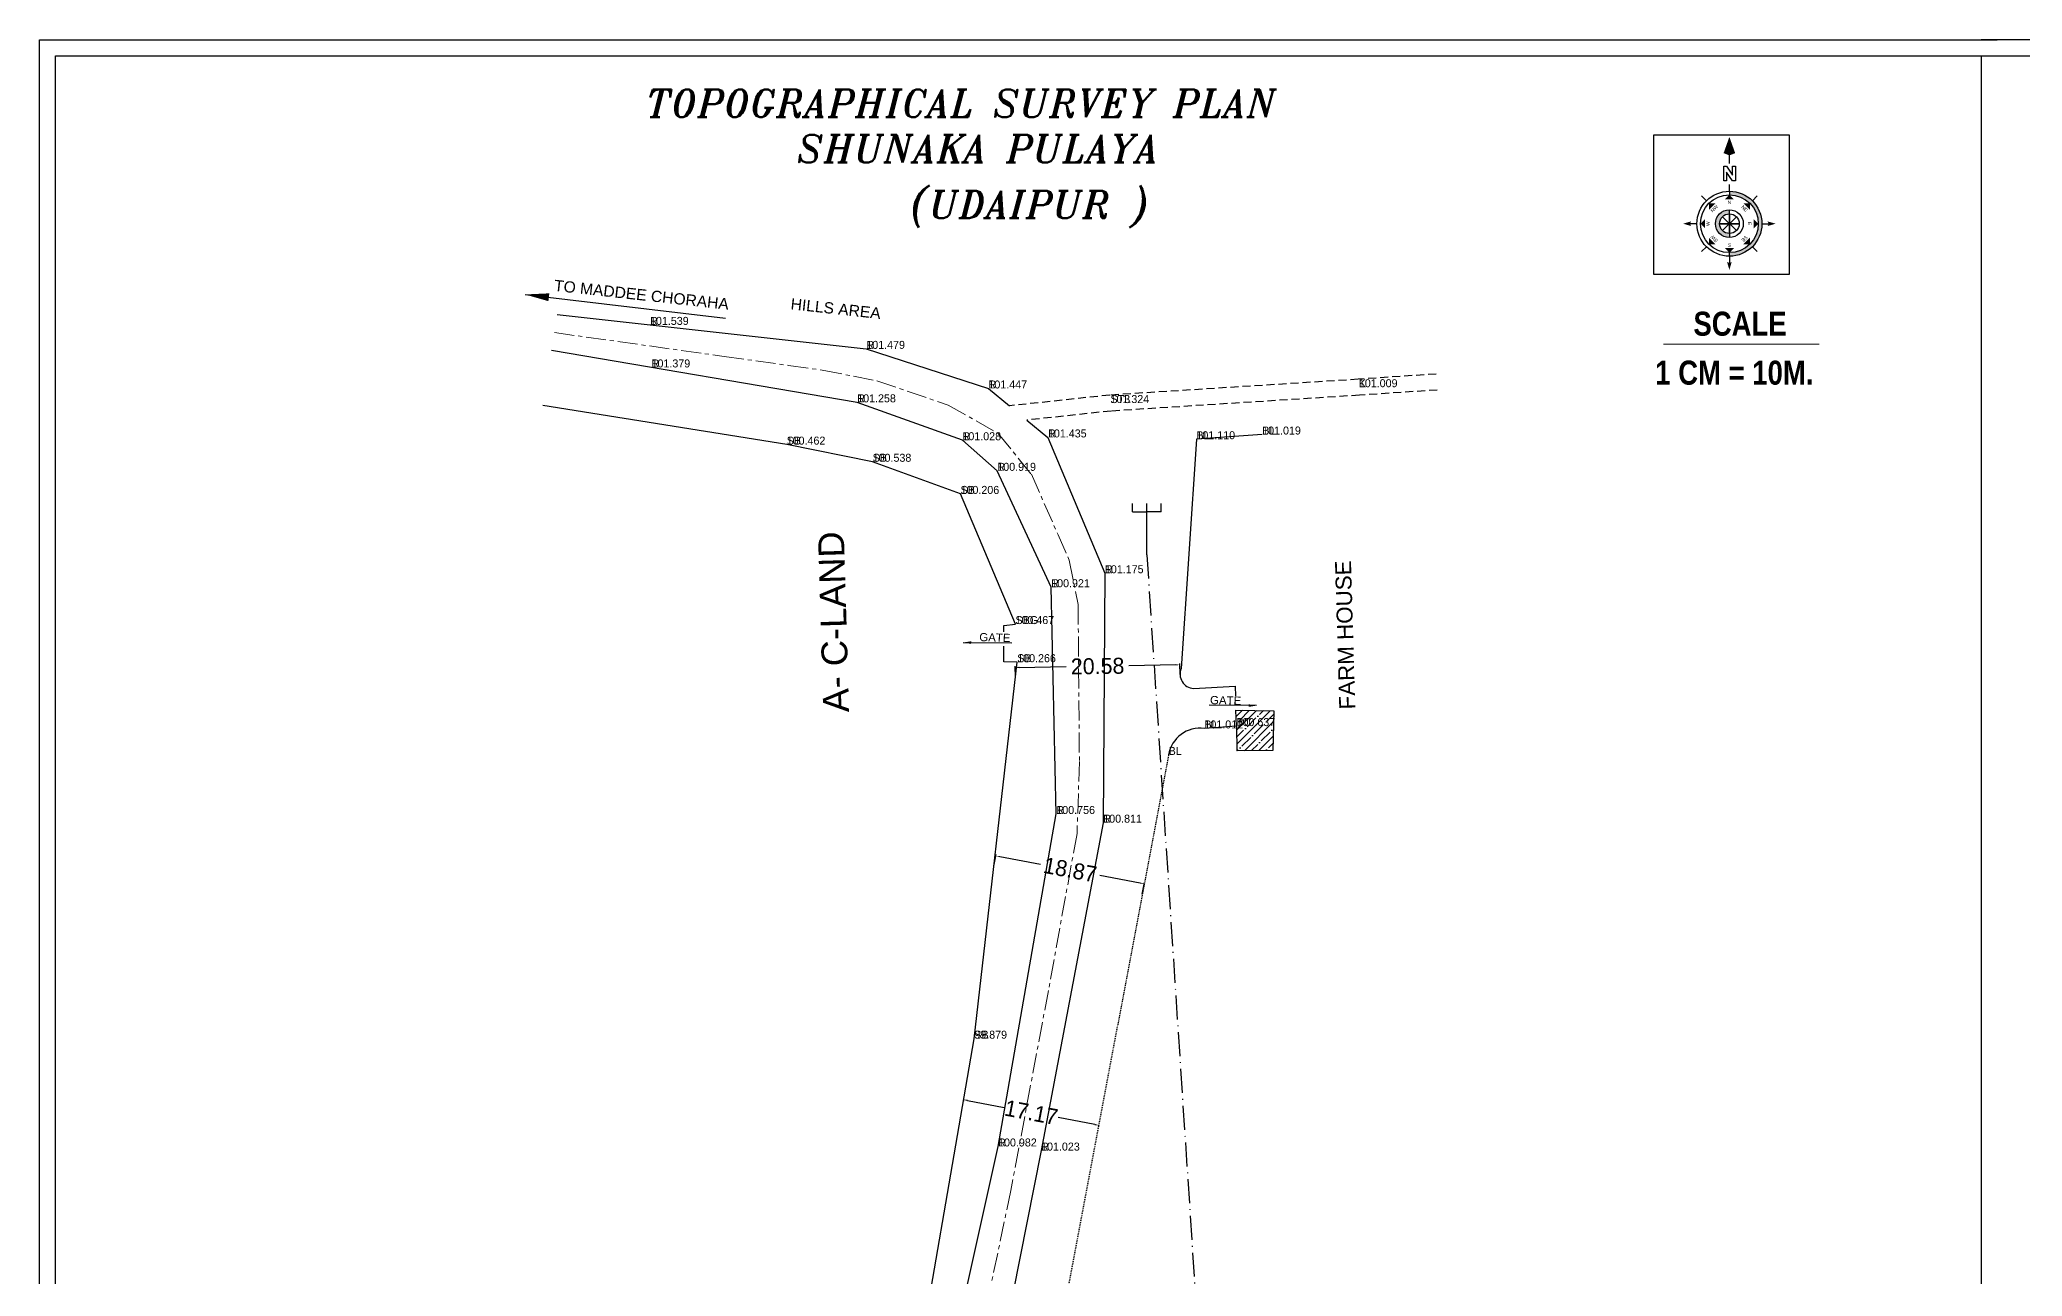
# Model space of a CAD drawing. Extents: x 9889 to 10585, y 9873 to 10224.
# Drawn here: x 9888.7 to 10136.5, y 10069 to 10223.6 of the extents above; entities that cross this region are included whole.
import ezdxf
from ezdxf.enums import TextEntityAlignment as Align

# ---------------------------------------------------------------- set-up
doc = ezdxf.new("R2010")
doc.units = 0
doc.header["$MEASUREMENT"] = 0
doc.header["$PDMODE"] = 35
doc.header["$PDSIZE"] = 0.5
for name, pattern in [('ACAD_ISO10W100', [18, 12, -3, 0, -3]), ('CENTERX2', [4, 2.5, -0.5, 0.5, -0.5]), ('DASHDOT', [1, 0.5, -0.25, 0, -0.25]), ('DASHED', [0.75, 0.5, -0.25]), ('HIDDEN2', [0.1875, 0.125, -0.0625])]:
    doc.linetypes.add(name, pattern=pattern)
for name, color, linetype in [('2', 1, 'Continuous'), ('4', 3, 'Continuous'), ('dimension', 7, 'Continuous'), ('EL', 5, 'ACAD_ISO10W100'), ('FRAME', 7, 'Continuous'), ('TABLE', 7, 'Continuous'), ('TEXT', 7, 'Continuous')]:
    doc.layers.add(name, color=color, linetype=linetype)
for name, color, linetype, lineweight in [('BL', 6, 'Continuous', 30), ('BT ROAD', 251, 'Continuous', 30), ('CENTER', 7, 'CENTERX2', 40), ('E-LINE', 66, 'DASHDOT', 25), ('EP', 5, 'ACAD_ISO10W100', 30), ('K R', 42, 'DASHED', 30), ('SB', 62, 'HIDDEN2', 30)]:
    doc.layers.add(name, color=color, linetype=linetype, lineweight=lineweight)
doc.layers.add('HATCH', color=7, linetype='Continuous', true_color=0xdb70ff)
doc.styles.add('A', font='ARIAL.TTF')
doc.styles.add('ROMANS', font='ARIAL.TTF', dxfattribs={"height": 50})
doc.styles.add('style2', font='techb___.ttf', dxfattribs={"height": 1})
doc.styles.add('style28', font='italict.shx', dxfattribs={"height": 5})
doc.dimstyles.get("Standard").update_dxf_attribs({"dimtxt": 2, "dimasz": 0.5, "dimexe": 0.18, "dimexo": 0.0625, "dimgap": 0.09, "dimtad": 0, "dimzin": 0, "dimdsep": 46, "dimtxsty": 'Standard', "dimcen": 0.09, "dimclrd": 155, "dimclre": 155, "dimadec": 0, "dimazin": 0, "dimtfac": 1, "dimtofl": 0, "dimtmove": 0, "dimatfit": 3, "dimfxl": 0, "dimtolj": 1, "dimtzin": 0, "dimarcsym": 0})

# ---------------------------------------------------------------- blocks, each defined once
blk = doc.blocks.new('EP')
at = {"layer": 'EP', "linetype": 'Continuous'}
for p, q in [((-1.43, 4.24), (-1.43, 5.08)), ((-1.43, 4.24), (0, 4.24)), ((0, 4.24), (0, 5.08)), ((0, 0), (0, 4.24)), ((1.43, 4.24), (0, 4.24)), ((1.43, 4.24), (1.43, 5.08))]:
    blk.add_line(p, q, dxfattribs=at)
blk = doc.blocks.new('*D13')
at = {"layer": 'Defpoints', "color": 0}
for p in [(10004.17, 10091.1), (10021.04, 10087.91), (10021.04, 10087.91)]:
    blk.add_point(p, dxfattribs=at)
at = {"layer": 'dimension', "color": 155, "lineweight": -2}
for p, q in [((10004.16, 10091.04), (10004.14, 10090.92)), ((10004.66, 10091.01), (10009.24, 10090.14)), ((10020.55, 10088), (10015.97, 10088.87)), ((10021.03, 10087.85), (10021.01, 10087.74))]:
    blk.add_line(p, q, dxfattribs=at)
at = {"layer": 'dimension', "color": 155}
for points in [[(10004.68, 10091.09), (10004.65, 10090.92), (10004.17, 10091.1)], [(10020.56, 10088.09), (10020.53, 10087.92), (10021.04, 10087.91)]]:
    blk.add_solid(points, dxfattribs=at)
at = {"layer": 'dimension', "color": 0, "insert": (10012.61, 10089.51), "char_height": 2, "attachment_point": 5, "rotation": 349.3038}
blk.add_mtext('\\A1;17.17', dxfattribs=at)
blk = doc.blocks.new('*D14')
at = {"layer": 'Defpoints', "color": 0}
for p in [(10007.94, 10120.21), (10026.74, 10118.07), (10026.48, 10116.71)]:
    blk.add_point(p, dxfattribs=at)
at = {"layer": 'dimension', "color": 155, "lineweight": -2}
for p, q in [((10007.95, 10120.27), (10008.23, 10121.75)), ((10008.69, 10121.48), (10013.78, 10120.52)), ((10026.24, 10118.16), (10021.16, 10119.12)), ((10026.49, 10116.77), (10026.77, 10118.25))]:
    blk.add_line(p, q, dxfattribs=at)
at = {"layer": 'dimension', "color": 155}
for points in [[(10008.71, 10121.56), (10008.67, 10121.4), (10008.2, 10121.57)], [(10026.26, 10118.24), (10026.23, 10118.08), (10026.74, 10118.07)]]:
    blk.add_solid(points, dxfattribs=at)
at = {"layer": 'dimension', "color": 0, "insert": (10017.47, 10119.82), "char_height": 2, "attachment_point": 5, "rotation": 349.3038}
blk.add_mtext('\\A1;18.87', dxfattribs=at)
blk = doc.blocks.new('*D15')
at = {"layer": 'Defpoints', "color": 0}
for p in [(10010.61, 10145.1), (10010.63, 10143.83), (10031.21, 10144.17)]:
    blk.add_point(p, dxfattribs=at)
at = {"layer": 'dimension', "color": 155, "lineweight": -2}
for p, q in [((10010.63, 10143.9), (10010.61, 10145.28)), ((10011.11, 10145.11), (10016.98, 10145.21)), ((10030.69, 10145.43), (10024.82, 10145.33)), ((10031.21, 10144.23), (10031.19, 10145.62))]:
    blk.add_line(p, q, dxfattribs=at)
at = {"layer": 'dimension', "color": 155}
for points in [[(10011.11, 10145.2), (10011.12, 10145.03), (10010.61, 10145.1)], [(10030.69, 10145.51), (10030.69, 10145.35), (10031.19, 10145.44)]]:
    blk.add_solid(points, dxfattribs=at)
at = {"layer": 'dimension', "color": 0, "insert": (10020.9, 10145.27), "char_height": 2, "attachment_point": 5, "rotation": 0.9283}
blk.add_mtext('\\A1;20.58', dxfattribs=at)

msp = doc.modelspace()

# ---------------------------------------------------------------- hatches: boundary and pattern name
at = {"layer": 'HATCH'}
h = msp.add_hatch(color=0, dxfattribs=at)
h.paths.add_polyline_path([(10103.478, 10200.576, -0.4158799), (10099.862, 10196.94), (10099.862, 10196.496, 0.4158799), (10103.922, 10200.579, 0.4125492), (10099.862, 10204.616), (10099.862, 10204.172, -0.4125492)])
h.paths.add_polyline_path([(10099.862, 10201.783), (10099.862, 10202.291, 0.4158799), (10098.127, 10200.546, 0.4125492), (10099.862, 10198.82), (10099.862, 10199.328, -0.4125492), (10098.635, 10200.549, -0.4158799)], flags=17)
h = msp.add_hatch(dxfattribs=at)
h.set_pattern_fill('ANSI35', color=256, scale=5, style=0)
h.paths.add_polyline_path([(10042.806, 10134.737), (10042.932, 10139.703), (10038.189, 10139.783), (10038.264, 10137.784), (10038.288, 10134.701)])

# ---------------------------------------------------------------- linework, layer by layer
at = {"layer": 'BL', "linetype": 'Continuous'}
for points in [[(10033.252, 10173.629), (10031.348, 10144.985)], [(10041.47, 10174.216), (10033.252, 10173.629)], [(10032.871, 10142.485), (10038.078, 10142.781), (10038.124, 10141.535)], [(10038.078, 10142.781), (10038.124, 10141.535)], [(10038.264, 10137.784), (10038.264, 10137.784), (10034.252, 10137.492)], [(10038.264, 10137.784), (10038.189, 10139.783)], [(10038.189, 10139.783), (10042.932, 10139.703), (10042.806, 10134.737), (10038.288, 10134.701)], [(10038.264, 10137.784), (10038.288, 10134.701)]]:
    msp.add_lwpolyline(points, dxfattribs=at)
for centre, radius, start, end in [((10033.007, 10144.282), 1.802, 157.03022, 265.67003), ((10033.715, 10133.541), 3.987, 82.25695, 170.79525)]:
    msp.add_arc(centre, radius, start, end, dxfattribs=at)
at = {"layer": 'BT ROAD', "linetype": 'Continuous'}
for points in [[(9953.372, 10189.196), (9991.993, 10184.916), (10007.256, 10179.967), (10009.893, 10177.799)], [(10040.485, 9957.954), (10020.265, 9971.698), (10004.439, 9983.532), (10001.882, 9987.884), (10000.746, 9995.169), (9999.168, 10027.2), (10000.737, 10050.385), (10008.461, 10085.258), (10015.742, 10126.802), (10015.098, 10155.136), (10008.365, 10169.68), (10004.004, 10173.501), (9990.855, 10178.237), (9952.655, 10184.718)], [(10012.059, 10176.02), (10014.696, 10173.852), (10021.814, 10156.885), (10021.61, 10125.717), (10013.839, 10084.745), (10006.764, 10049.007), (10005.807, 10029.138), (10007.449, 10020.1), (10009.849, 9991.026), (10021.941, 9979.513), (10043.622, 9965.443), (10061.129, 9958.14), (10080.311, 9952.397), (10123.754, 9941.75)]]:
    msp.add_lwpolyline(points, dxfattribs=at)
at = {"layer": 'CENTER', "lineweight": 5}
msp.add_lwpolyline([(9953.013, 10186.954), (9974.219, 10183.982), (9982.254, 10182.856), (9986.482, 10182.263), (9993.314, 10180.938), (10002.226, 10177.889), (10008.455, 10174.353), (10012.62, 10169.264), (10015.97, 10161.67), (10017.355, 10158.528), (10018.467, 10152.976), (10018.626, 10133.346), (10018.327, 10124.349), (10014.748, 10104.729), (10010.058, 10079.778), (10004.279, 10052.223)], dxfattribs=at)
at = {"layer": 'EL', "lineweight": 30, "ltscale": 0.25}
msp.add_lwpolyline([(10027.049, 10159.202), (10034.575, 10044.622), (10046.646, 9971.892), (10036.356, 9940.851), (10037.336, 9903.284)], dxfattribs=at)
at = {"layer": 'HATCH', "color": 0, "linetype": 'ByBlock'}
for p, q in [((10099.15, 10207.732, 63.622), (10099.514, 10207.732, 63.622)), ((10099.15, 10205.909, 63.622), (10099.15, 10207.732, 63.622)), ((10099.514, 10207.732, 63.622), (10100.243, 10206.638, 63.622)), ((10100.243, 10205.909, 63.622), (10099.514, 10207.003, 63.622)), ((10099.514, 10207.003, 63.622), (10099.514, 10205.909, 63.622)), ((10100.243, 10206.638, 63.622), (10100.243, 10207.732, 63.622)), ((10100.243, 10207.732, 63.622), (10100.608, 10207.732, 63.622)), ((10100.608, 10207.732, 63.622), (10100.608, 10205.909, 63.622)), ((10099.514, 10205.909, 63.622), (10099.15, 10205.909, 63.622)), ((10100.608, 10205.909, 63.622), (10100.243, 10205.909, 63.622))]:
    msp.add_line(p, q, dxfattribs=at)
at = {"layer": 'HATCH', "color": 0}
for p, q in [((10099.862, 10208.077, 63.622), (10099.862, 10209.089, 63.622)), ((10099.862, 10204.616, 63.622), (10099.862, 10205.473, 63.622)), ((10099.862, 10204.616, 63.622), (10099.862, 10204.172, 63.622)), ((10096.991, 10203.427, 63.622), (10096.385, 10204.033, 63.622)), ((10099.862, 10201.783, 63.622), (10099.862, 10202.291, 63.622)), ((10102.733, 10203.427, 63.622), (10103.34, 10204.033, 63.622)), ((10095.802, 10200.556, 63.622), (10094.945, 10200.556, 63.622)), ((10101.09, 10200.556, 63.622), (10098.635, 10200.556, 63.622)), ((10098.635, 10200.556, 63.622), (10101.09, 10200.556, 63.622)), ((10100.73, 10201.423, 63.622), (10098.995, 10199.688, 63.622)), ((10098.995, 10199.688, 63.622), (10100.73, 10201.423, 63.622)), ((10098.995, 10201.423, 63.622), (10100.73, 10199.688, 63.622)), ((10100.73, 10199.688, 63.622), (10098.995, 10201.423, 63.622)), ((10099.862, 10201.783, 63.622), (10099.862, 10199.328, 63.622)), ((10099.862, 10199.328, 63.622), (10099.862, 10201.783, 63.622)), ((10103.922, 10200.556, 63.622), (10104.78, 10200.556, 63.622)), ((10096.991, 10197.685, 63.622), (10096.385, 10197.078, 63.622)), ((10099.862, 10199.328, 63.622), (10099.862, 10198.82, 63.622)), ((10099.862, 10196.496, 63.622), (10099.862, 10196.94, 63.622)), ((10102.733, 10197.685, 63.622), (10103.34, 10197.078, 63.622)), ((10099.862, 10196.496, 63.622), (10099.862, 10195.638, 63.622))]:
    msp.add_line(p, q, dxfattribs=at)
at = {"layer": 'HATCH', "color": 7}
msp.add_lwpolyline([(10090.431, 10211.644), (10107.339, 10211.644), (10107.339, 10194.19), (10090.431, 10194.19)], close=True, dxfattribs=at)
at = {"layer": 'HATCH', "color": 0}
for radius in [4.06, 3.616, 1.736, 1.227]:
    msp.add_circle((10099.862, 10200.556, 63.622), radius, dxfattribs=at)
for points in [[(10099.862, 10211.403, 63.622), (10099.139, 10209.378, 63.622), (10099.862, 10209.089, 63.622)], [(10099.862, 10209.089, 63.622), (10100.586, 10209.378, 63.622), (10099.862, 10211.403, 63.622)], [(10097.306, 10203.112, 63.622), (10098.124, 10203.112, 63.622), (10097.306, 10202.294, 63.622)], [(10099.862, 10204.172, 63.622), (10100.441, 10203.593, 63.622), (10099.284, 10203.593, 63.622)], [(10102.419, 10203.112, 63.622), (10102.419, 10202.294, 63.622), (10101.601, 10203.112, 63.622)], [(10094.077, 10200.556, 63.622), (10095.089, 10200.845, 63.622), (10094.945, 10200.556, 63.622)], [(10095.089, 10200.266, 63.622), (10094.945, 10200.556, 63.622), (10094.077, 10200.556, 63.622)], [(10096.246, 10200.556, 63.622), (10096.825, 10201.134, 63.622), (10096.825, 10199.977, 63.622)], [(10103.478, 10200.556, 63.622), (10102.9, 10199.977, 63.622), (10102.9, 10201.134, 63.622)], [(10104.635, 10200.845, 63.622), (10104.78, 10200.556, 63.622), (10105.648, 10200.556, 63.622)], [(10105.648, 10200.556, 63.622), (10104.635, 10200.266, 63.622), (10104.78, 10200.556, 63.622)], [(10097.306, 10197.999, 63.622), (10097.306, 10198.817, 63.622), (10098.124, 10197.999, 63.622)], [(10099.862, 10196.94, 63.622), (10099.284, 10197.518, 63.622), (10100.441, 10197.518, 63.622)], [(10102.419, 10197.999, 63.622), (10101.601, 10197.999, 63.622), (10102.419, 10198.817, 63.622)], [(10099.862, 10194.77, 63.622), (10099.573, 10195.783, 63.622), (10099.862, 10195.638, 63.622)], [(10100.152, 10195.783, 63.622), (10099.862, 10195.638, 63.622), (10099.862, 10194.77, 63.622)]]:
    msp.add_solid(points, dxfattribs=at)
at = {"layer": 'K R', "ltscale": 2}
for points in [[(10063.199, 10181.772), (10053.486, 10181.121), (10022.428, 10179.142), (10009.893, 10177.799)], [(10063.332, 10179.776), (10053.616, 10179.125), (10022.598, 10177.148), (10012.059, 10176.02)]]:
    msp.add_lwpolyline(points, dxfattribs=at)
at = {"layer": 'SB', "linetype": 'Continuous'}
for points in [[(10009.172, 10149.579), (10009.172, 10150.347), (10010.638, 10150.532), (10003.771, 10166.793), (9992.785, 10170.812), (9982.043, 10172.954), (9951.553, 10177.836)], [(9925.942, 10052.494), (9936.388, 10047.753), (9953.481, 10041.57), (9972.833, 10033.765), (9983.636, 10029.073), (9991.224, 10025.655), (9993.129, 10025.823), (9996.329, 10035.188), (9996.583, 10040.241), (9997.166, 10050.66), (10005.492, 10098.725), (10010.855, 10145.768), (10009.172, 10145.826), (10009.172, 10147.769)]]:
    msp.add_lwpolyline(points, dxfattribs=at)
at = {"layer": 'SB'}
msp.add_lwpolyline([(10029.779, 10134.179), (10013.217, 10046.495), (10012.501, 10037.432), (10012.41, 10030.605)], dxfattribs=at)
at = {"layer": 'TABLE', "color": 7, "lineweight": 5}
msp.add_line((10091.647, 10185.501), (10111.097, 10185.501), dxfattribs=at)
at = {"layer": 'TEXT'}
for points in [[(10133.309, 9872.902), (9888.678, 9872.902), (9888.678, 10223.551), (10133.309, 10223.551)], [(10119.877, 9872.902), (10585.281, 9872.902), (10585.281, 10223.551), (10131.309, 10223.551)], [(10131.309, 10221.551), (10583.281, 10221.551), (10583.281, 9874.902)]]:
    msp.add_lwpolyline(points, dxfattribs=at)
msp.add_lwpolyline([(9890.678, 10221.551), (10131.309, 10221.551), (10131.309, 9874.902), (9890.678, 9874.902)], close=True, dxfattribs=at)

# ---------------------------------------------------------------- block references
at = {"layer": 'E-LINE', "xscale": 1.258745593556341, "yscale": 1.258745593556341, "zscale": 1.258745593555977}
msp.add_blockref('EP', (10027.049, 10159.202), dxfattribs=at)

# ---------------------------------------------------------------- texts
at = {"layer": '2'}
for s, p in [('R', (9964.958, 10187.912)), ('R', (9991.993, 10184.916)), ('R', (9965.152, 10182.598)), ('R', (10007.256, 10179.967)), ('K', (10053.551, 10180.123)), ('R', (9990.855, 10178.237)), ('ST3', (10022.513, 10178.145)), ('R', (10014.696, 10173.852)), ('BL', (10033.252, 10173.629)), ('BL', (10041.47, 10174.216)), ('SB', (9982.043, 10172.954)), ('R', (10004.004, 10173.501)), ('SB', (9992.785, 10170.812)), ('R', (10008.365, 10169.68)), ('SB', (10003.771, 10166.793)), ('R', (10021.814, 10156.885)), ('R', (10015.098, 10155.136)), ('SBG', (10010.638, 10150.532)), ('SB', (10010.855, 10145.768)), ('BL', (10034.252, 10137.492)), ('BC', (10038.264, 10137.784)), ('BL', (10029.779, 10134.179)), ('R', (10015.742, 10126.802)), ('R', (10021.61, 10125.717)), ('SB', (10005.492, 10098.725)), ('R', (10008.461, 10085.258)), ('R', (10013.839, 10084.745))]:
    msp.add_text(s, height=1, dxfattribs=at).set_placement(p)
at = {"layer": '4'}
for s, p in [('101.539', (9964.958, 10187.912)), ('101.479', (9991.993, 10184.916)), ('101.379', (9965.152, 10182.598)), ('101.447', (10007.256, 10179.967)), ('101.009', (10053.551, 10180.123)), ('101.258', (9990.855, 10178.237)), ('101.324', (10022.513, 10178.145)), ('101.435', (10014.696, 10173.852)), ('101.110', (10033.252, 10173.629)), ('101.019', (10041.47, 10174.216)), ('100.462', (9982.043, 10172.954)), ('101.028', (10004.004, 10173.501)), ('100.538', (9992.785, 10170.812)), ('100.919', (10008.365, 10169.68)), ('100.206', (10003.771, 10166.793)), ('101.175', (10021.814, 10156.885)), ('100.921', (10015.098, 10155.136)), ('100.467', (10010.638, 10150.532)), ('100.266', (10010.855, 10145.768)), ('101.012', (10034.252, 10137.492)), ('100.637', (10038.264, 10137.784)), ('100.756', (10015.742, 10126.802)), ('100.811', (10021.61, 10125.717)), ('99.879', (10005.492, 10098.725)), ('100.982', (10008.461, 10085.258)), ('101.023', (10013.839, 10084.745))]:
    msp.add_text(s, height=1, dxfattribs=at).set_placement(p)
at = {"layer": 'FRAME', "style": 'A'}
for s, height, rotation, p in [('TO MADDEE CHORAHA', 1.4, 353.80902, (9952.914, 10192.168)), ('HILLS AREA', 1.4, 353.80902, (9982.482, 10189.864)), ('A- C-LAND', 3.241, 91.68097, (9989.849, 10139.526)), ('FARM HOUSE', 2, 91.68097, (10053.111, 10139.89)), ('GATE', 1.0249, 358.1801, (10006.101, 10148.402)), ('GATE', 1.0249, 358.58453, (10034.942, 10140.533))]:
    msp.add_text(s, height=height, rotation=rotation, dxfattribs=at).set_placement(p)
at = {"layer": 'HATCH', "color": 0, "style": 'ROMANS'}
for s, height, rotation, p in [('NW', 0.4339, 45, (10098.124, 10202.294, 63.622)), ('NE', 0.4339, 315, (10101.598, 10202.291, 63.622)), ('W', 0.434, 90, (10097.404, 10200.556, 63.622)), ('E', 0.434, 270, (10102.177, 10200.556, 63.622)), ('SW', 0.4339, 135, (10098.124, 10198.817, 63.622)), ('SE', 0.4339, 225, (10101.598, 10198.82, 63.622))]:
    msp.add_text(s, height=height, rotation=rotation, dxfattribs=at).set_placement(p, align=Align.CENTER)
for s, p in [('N', (10099.862, 10203.014, 63.622)), ('S', (10099.862, 10197.663, 63.622))]:
    msp.add_text(s, height=0.434, dxfattribs=at).set_placement(p, align=Align.CENTER)
at = {"layer": 'TABLE', "color": 7, "linetype": 'Continuous', "lineweight": 0, "style": 'style2'}
for s, p in [('SCALE ', (10095.37, 10186.562)), ('1 CM = 10M.', (10090.595, 10180.446))]:
    msp.add_text(s, height=3, dxfattribs=at).set_placement(p)
at = {"layer": 'TEXT', "color": 7, "style": 'style28'}
for s, p in [('TOPOGRAPHICAL SURVEY PLAN', (9964.41, 10213.874)), ('SHUNAKA PULAYA', (9983.292, 10208.213)), (' (UDAIPUR )', (9995.172, 10201.231))]:
    msp.add_text(s, height=3.432, dxfattribs=at).set_placement(p)

# ---------------------------------------------------------------- dimensions: what is measured, and where the dimension line sits
at = {"layer": 'dimension'}
for p1, p2, distance, picture, middle in [((10031.209, 10144.167), (10010.634, 10143.833), -1.271, '*D15', (10020.901, 10145.271)), ((10007.941, 10120.21), (10026.479, 10116.708), 1.384, '*D14', (10017.467, 10119.819)), ((10004.171, 10091.098), (10021.04, 10087.912), 0, '*D13', (10012.605, 10089.505))]:
    dim = msp.add_aligned_dim(p1=p1, p2=p2, distance=distance, dimstyle='Standard', dxfattribs=at)
    dim.commit()
    dim.dimension.update_dxf_attribs({"geometry": picture, "text_midpoint": middle})

# ---------------------------------------------------------------- leaders
at = {"layer": 'TEXT'}
for points, override in [([(9949.339, 10191.716), (9974.399, 10188.763)], {"dimasz": 3}), ([(10004.099, 10148.227), (10010.163, 10148.172)], {"dimasz": 1}), ([(10040.767, 10140.343), (10034.846, 10140.398)], {"dimasz": 1})]:
    msp.add_leader(points, dimstyle='Standard', override=override, dxfattribs=at)

doc.saveas('drawing.dxf')
